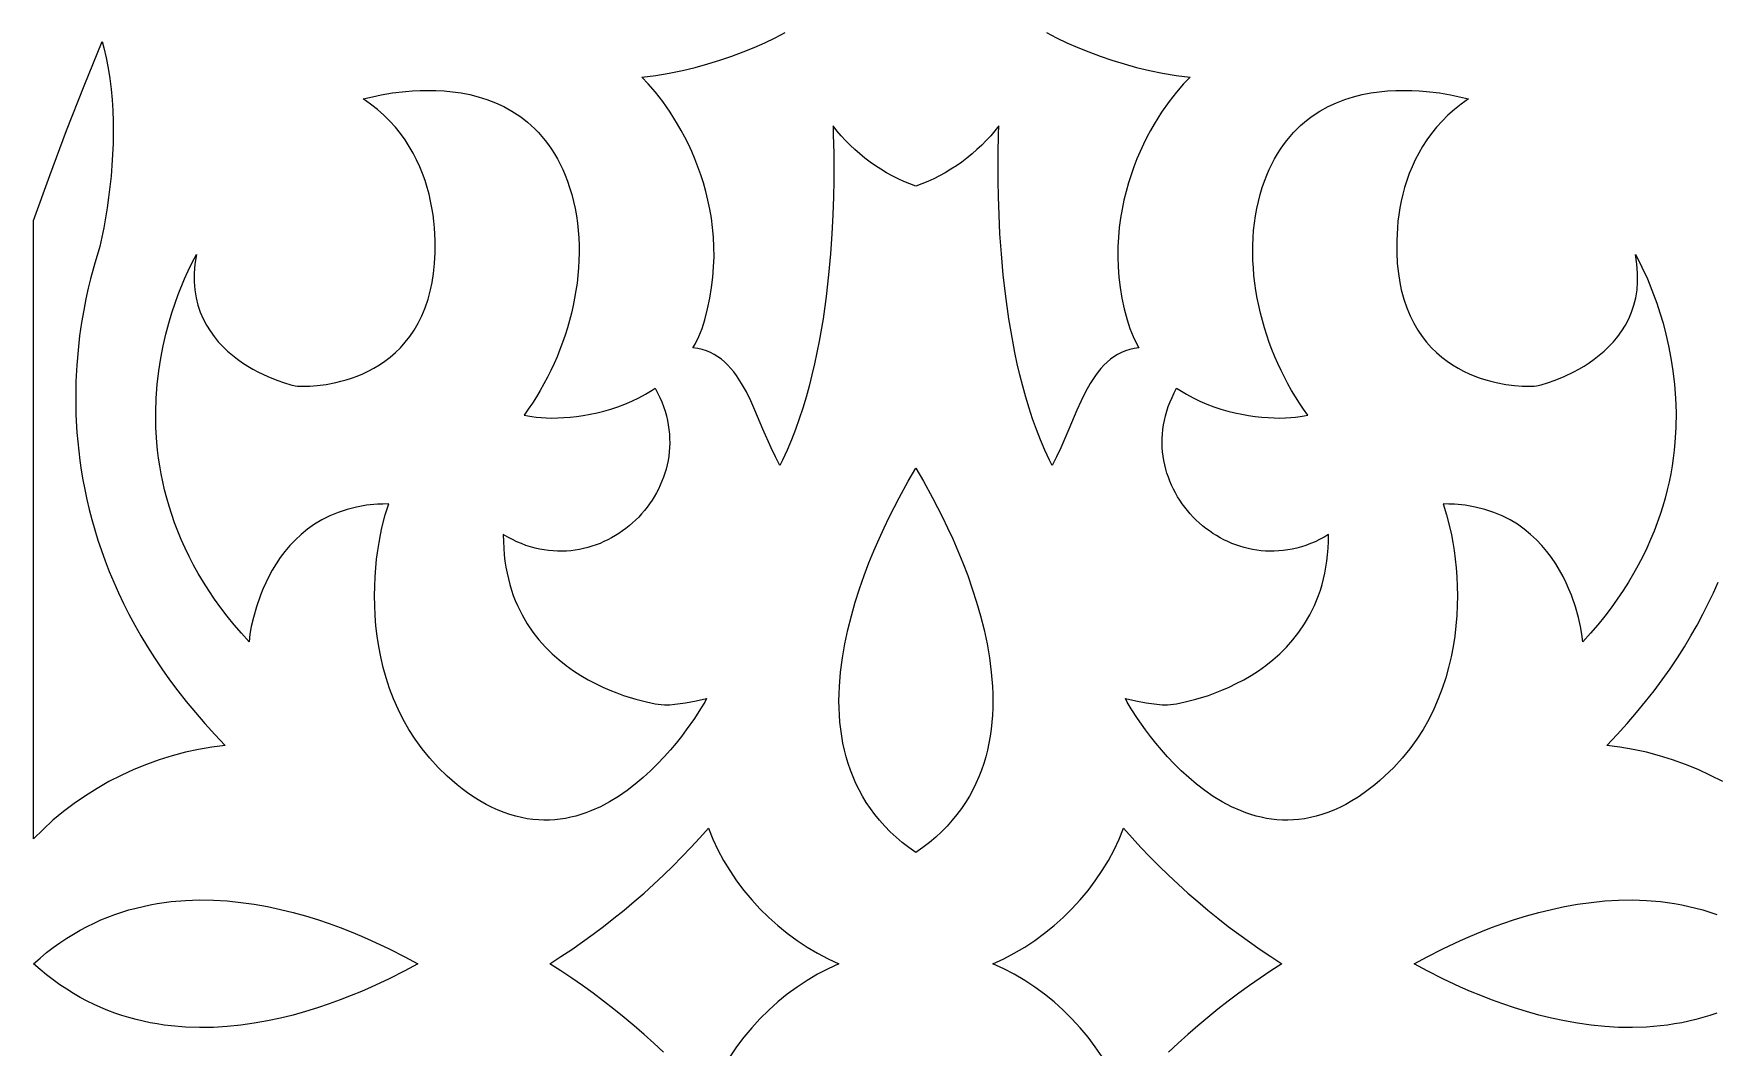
# Model space of a CAD drawing. Extents: x -350 to 350, y -780 to 780.
# Drawn here: x -270 to -193.8, y 392.1 to 438.1 of the extents above; entities that cross this region are included whole.
import ezdxf

# ---------------------------------------------------------------- set-up
doc = ezdxf.new("R2010")
doc.units = 0
doc.layers.add('LAYER_1', color=18, linetype='CONTINUOUS')

msp = doc.modelspace()

# ---------------------------------------------------------------- linework, layer by layer
at = {"layer": 'LAYER_1'}
for points in [[(-266.814, 437.412), (-266.708, 436.962), (-266.619, 436.5), (-266.546, 436.029), (-266.488, 435.549), (-266.444, 435.062), (-266.415, 434.57), (-266.398, 434.074), (-266.395, 433.576), (-266.403, 433.078), (-266.422, 432.58), (-266.452, 432.085), (-266.492, 431.595), (-266.542, 431.11), (-266.6, 430.632), (-266.665, 430.164), (-266.738, 429.706), (-266.818, 429.26), (-266.994, 428.41), (-267.072, 428.148), (-267.222, 427.655), (-267.417, 426.948), (-267.522, 426.519), (-267.628, 426.043), (-267.731, 425.522), (-267.828, 424.958), (-267.915, 424.353), (-267.988, 423.709), (-268.045, 423.027), (-268.082, 422.311), (-268.095, 421.562), (-268.081, 420.782), (-268.036, 419.973), (-267.957, 419.137), (-267.904, 418.71), (-267.841, 418.277), (-267.767, 417.838), (-267.683, 417.394), (-267.588, 416.945), (-267.481, 416.491), (-267.362, 416.032), (-267.23, 415.569), (-267.086, 415.102), (-266.929, 414.631), (-266.757, 414.156), (-266.572, 413.678), (-266.372, 413.197), (-266.156, 412.713), (-265.926, 412.226), (-265.679, 411.738), (-265.416, 411.247), (-265.136, 410.754), (-264.839, 410.26), (-264.524, 409.764), (-264.192, 409.268), (-263.84, 408.771), (-263.47, 408.273), (-263.08, 407.775), (-262.67, 407.277), (-262.241, 406.779), (-261.79, 406.281), (-261.318, 405.785), (-261.92, 405.714), (-262.521, 405.613), (-263.12, 405.483), (-263.715, 405.326), (-264.306, 405.142), (-264.89, 404.931), (-265.466, 404.695), (-266.031, 404.435), (-266.585, 404.15), (-267.126, 403.843), (-267.652, 403.513), (-268.161, 403.161), (-268.653, 402.789), (-269.124, 402.397), (-269.575, 401.986), (-270.002, 401.556), (-270.002, 429.585), (-269.266, 431.632), (-268.504, 433.668), (-267.714, 435.693), (-266.897, 437.707)], [(-251.761, 435.483), (-251.386, 435.462), (-251.005, 435.425), (-250.619, 435.37), (-250.23, 435.294), (-249.841, 435.197), (-249.453, 435.076), (-249.068, 434.929), (-248.69, 434.754), (-248.32, 434.551), (-247.96, 434.315), (-247.784, 434.186), (-247.612, 434.047), (-247.443, 433.9), (-247.279, 433.744), (-247.118, 433.579), (-246.962, 433.404), (-246.811, 433.22), (-246.664, 433.026), (-246.523, 432.821), (-246.387, 432.606), (-246.257, 432.381), (-246.133, 432.145), (-246.016, 431.897), (-245.905, 431.639), (-245.8, 431.369), (-245.703, 431.087), (-245.608, 430.772), (-245.525, 430.452), (-245.454, 430.129), (-245.395, 429.801), (-245.348, 429.471), (-245.312, 429.137), (-245.288, 428.801), (-245.274, 428.463), (-245.272, 428.123), (-245.28, 427.782), (-245.299, 427.44), (-245.328, 427.098), (-245.367, 426.755), (-245.416, 426.413), (-245.475, 426.072), (-245.544, 425.731), (-245.621, 425.393), (-245.708, 425.056), (-245.804, 424.721), (-245.908, 424.39), (-246.021, 424.061), (-246.142, 423.736), (-246.272, 423.415), (-246.409, 423.099), (-246.554, 422.787), (-246.707, 422.48), (-246.866, 422.179), (-247.033, 421.884), (-247.207, 421.595), (-247.388, 421.313), (-247.575, 421.038), (-247.769, 420.771), (-247.604, 420.732), (-247.42, 420.699), (-247.216, 420.672), (-246.995, 420.652), (-246.758, 420.64), (-246.507, 420.635), (-246.242, 420.639), (-245.966, 420.652), (-245.68, 420.675), (-245.384, 420.707), (-245.082, 420.751), (-244.773, 420.805), (-244.46, 420.871), (-244.144, 420.95), (-243.827, 421.042), (-243.509, 421.147), (-243.192, 421.265), (-242.878, 421.399), (-242.568, 421.547), (-242.264, 421.711), (-241.967, 421.891), (-241.823, 421.99), (-241.712, 421.781), (-241.612, 421.572), (-241.522, 421.363), (-241.444, 421.154), (-241.375, 420.945), (-241.316, 420.736), (-241.267, 420.527), (-241.228, 420.32), (-241.199, 420.113), (-241.179, 419.907), (-241.167, 419.703), (-241.165, 419.5), (-241.172, 419.298), (-241.187, 419.098), (-241.21, 418.9), (-241.242, 418.705), (-241.282, 418.511), (-241.329, 418.32), (-241.384, 418.132), (-241.447, 417.946), (-241.516, 417.764), (-241.593, 417.585), (-241.677, 417.409), (-241.767, 417.237), (-241.864, 417.068), (-241.967, 416.904), (-242.077, 416.743), (-242.192, 416.587), (-242.313, 416.435), (-242.439, 416.288), (-242.571, 416.146), (-242.708, 416.009), (-242.85, 415.877), (-242.997, 415.75), (-243.149, 415.629), (-243.305, 415.514), (-243.465, 415.404), (-243.629, 415.301), (-243.797, 415.204), (-243.969, 415.113), (-244.144, 415.029), (-244.323, 414.952), (-244.504, 414.882), (-244.689, 414.819), (-244.876, 414.764), (-245.066, 414.716), (-245.259, 414.676), (-245.453, 414.643), (-245.65, 414.619), (-245.848, 414.603), (-246.048, 414.595), (-246.249, 414.596), (-246.452, 414.606), (-246.655, 414.625), (-246.86, 414.653), (-247.065, 414.691), (-247.27, 414.738), (-247.476, 414.794), (-247.682, 414.861), (-247.888, 414.938), (-248.094, 415.025), (-248.299, 415.122), (-248.504, 415.23), (-248.708, 415.349), (-248.704, 415.037), (-248.689, 414.734), (-248.665, 414.439), (-248.632, 414.152), (-248.59, 413.873), (-248.539, 413.602), (-248.48, 413.339), (-248.413, 413.083), (-248.338, 412.835), (-248.255, 412.594), (-248.166, 412.361), (-248.07, 412.135), (-247.858, 411.704), (-247.623, 411.301), (-247.367, 410.924), (-247.092, 410.573), (-246.801, 410.247), (-246.497, 409.945), (-246.182, 409.667), (-245.858, 409.411), (-245.528, 409.176), (-245.195, 408.962), (-244.861, 408.767), (-244.528, 408.592), (-244.199, 408.434), (-243.876, 408.294), (-243.562, 408.17), (-243.259, 408.061), (-242.698, 407.886), (-242.213, 407.763), (-241.822, 407.683), (-241.547, 407.641), (-241.406, 407.629), (-241.165, 407.638), (-240.925, 407.657), (-240.446, 407.722), (-239.97, 407.811), (-239.497, 407.913), (-239.579, 407.759), (-239.762, 407.451), (-240.042, 407.019), (-240.414, 406.492), (-240.633, 406.202), (-240.873, 405.9), (-241.133, 405.589), (-241.414, 405.273), (-241.714, 404.956), (-242.032, 404.641), (-242.37, 404.332), (-242.724, 404.034), (-243.096, 403.749), (-243.484, 403.481), (-243.889, 403.234), (-244.308, 403.012), (-244.743, 402.819), (-244.965, 402.734), (-245.191, 402.658), (-245.42, 402.591), (-245.653, 402.533), (-245.889, 402.485), (-246.128, 402.448), (-246.37, 402.421), (-246.616, 402.406), (-246.864, 402.403), (-247.115, 402.412), (-247.369, 402.433), (-247.625, 402.468), (-247.885, 402.516), (-248.146, 402.579), (-248.411, 402.656), (-248.677, 402.748), (-248.947, 402.856), (-249.218, 402.98), (-249.492, 403.12), (-249.768, 403.277), (-250.045, 403.452), (-250.325, 403.644), (-250.57, 403.826), (-250.807, 404.011), (-251.034, 404.201), (-251.252, 404.395), (-251.664, 404.794), (-252.043, 405.208), (-252.39, 405.634), (-252.706, 406.071), (-252.992, 406.517), (-253.25, 406.973), (-253.481, 407.435), (-253.685, 407.902), (-253.865, 408.374), (-254.021, 408.849), (-254.154, 409.325), (-254.265, 409.8), (-254.356, 410.275), (-254.428, 410.746), (-254.482, 411.213), (-254.519, 411.674), (-254.54, 412.128), (-254.547, 412.574), (-254.54, 413.009), (-254.521, 413.433), (-254.491, 413.845), (-254.45, 414.242), (-254.401, 414.623), (-254.344, 414.988), (-254.281, 415.334), (-254.212, 415.66), (-254.062, 416.247), (-253.905, 416.738), (-254.166, 416.735), (-254.419, 416.724), (-254.904, 416.676), (-255.362, 416.598), (-255.794, 416.49), (-256.199, 416.356), (-256.58, 416.198), (-256.937, 416.017), (-257.27, 415.816), (-257.58, 415.596), (-257.868, 415.361), (-258.136, 415.112), (-258.382, 414.851), (-258.61, 414.581), (-258.818, 414.304), (-259.009, 414.021), (-259.182, 413.735), (-259.338, 413.448), (-259.479, 413.162), (-259.605, 412.88), (-259.717, 412.603), (-259.902, 412.074), (-260.039, 411.593), (-260.135, 411.176), (-260.196, 410.842), (-260.237, 410.487), (-260.585, 410.873), (-260.915, 411.26), (-261.227, 411.647), (-261.522, 412.035), (-261.8, 412.423), (-262.062, 412.81), (-262.307, 413.197), (-262.537, 413.584), (-262.752, 413.969), (-262.952, 414.354), (-263.138, 414.738), (-263.309, 415.12), (-263.467, 415.5), (-263.612, 415.879), (-263.743, 416.256), (-263.863, 416.631), (-263.97, 417.003), (-264.065, 417.372), (-264.149, 417.739), (-264.223, 418.103), (-264.285, 418.464), (-264.338, 418.821), (-264.381, 419.174), (-264.414, 419.524), (-264.455, 420.211), (-264.463, 420.88), (-264.442, 421.53), (-264.394, 422.159), (-264.324, 422.766), (-264.233, 423.348), (-264.125, 423.904), (-264.004, 424.433), (-263.872, 424.932), (-263.733, 425.401), (-263.589, 425.838), (-263.445, 426.24), (-263.165, 426.937), (-262.918, 427.479), (-262.73, 427.851), (-262.625, 428.043), (-262.691, 427.613), (-262.722, 427.203), (-262.722, 426.812), (-262.692, 426.44), (-262.635, 426.087), (-262.552, 425.751), (-262.445, 425.433), (-262.317, 425.133), (-262.169, 424.849), (-262.004, 424.581), (-261.823, 424.33), (-261.628, 424.094), (-261.422, 423.874), (-261.207, 423.669), (-260.984, 423.478), (-260.756, 423.301), (-260.525, 423.138), (-260.292, 422.988), (-260.06, 422.851), (-259.831, 422.727), (-259.389, 422.515), (-258.983, 422.348), (-258.628, 422.224), (-258.341, 422.139), (-258.138, 422.09), (-258.035, 422.074), (-257.749, 422.073), (-257.48, 422.083), (-257.142, 422.11), (-256.746, 422.161), (-256.306, 422.244), (-256.072, 422.3), (-255.832, 422.367), (-255.586, 422.445), (-255.336, 422.535), (-255.084, 422.639), (-254.831, 422.758), (-254.578, 422.892), (-254.327, 423.042), (-254.08, 423.209), (-253.838, 423.394), (-253.601, 423.598), (-253.373, 423.822), (-253.154, 424.067), (-252.946, 424.334), (-252.75, 424.623), (-252.568, 424.936), (-252.401, 425.274), (-252.251, 425.637), (-252.118, 426.026), (-252.006, 426.443), (-251.936, 426.783), (-251.874, 427.184), (-251.827, 427.64), (-251.8, 428.142), (-251.798, 428.683), (-251.827, 429.256), (-251.855, 429.552), (-251.893, 429.853), (-251.942, 430.159), (-252.002, 430.467), (-252.074, 430.778), (-252.158, 431.091), (-252.256, 431.404), (-252.368, 431.717), (-252.494, 432.028), (-252.637, 432.338), (-252.795, 432.644), (-252.97, 432.946), (-253.162, 433.242), (-253.373, 433.534), (-253.603, 433.818), (-253.852, 434.094), (-254.122, 434.362), (-254.413, 434.62), (-254.725, 434.867), (-255.06, 435.103), (-254.645, 435.203), (-254.244, 435.286), (-253.739, 435.37), (-253.145, 435.441), (-252.82, 435.466), (-252.48, 435.483), (-252.126, 435.49)], [(-207.525, 435.483), (-207.185, 435.466), (-206.86, 435.441), (-206.266, 435.37), (-205.76, 435.286), (-205.36, 435.203), (-204.944, 435.103), (-205.279, 434.867), (-205.592, 434.62), (-205.882, 434.362), (-206.152, 434.094), (-206.401, 433.818), (-206.631, 433.534), (-206.842, 433.242), (-207.035, 432.946), (-207.21, 432.644), (-207.368, 432.338), (-207.51, 432.028), (-207.637, 431.717), (-207.748, 431.404), (-207.846, 431.091), (-207.931, 430.778), (-208.002, 430.467), (-208.062, 430.159), (-208.111, 429.853), (-208.149, 429.552), (-208.177, 429.256), (-208.207, 428.683), (-208.205, 428.142), (-208.178, 427.64), (-208.13, 427.184), (-208.069, 426.783), (-207.998, 426.443), (-207.886, 426.026), (-207.754, 425.637), (-207.603, 425.274), (-207.436, 424.936), (-207.254, 424.623), (-207.058, 424.334), (-206.85, 424.067), (-206.631, 423.822), (-206.403, 423.598), (-206.167, 423.394), (-205.924, 423.209), (-205.677, 423.042), (-205.426, 422.892), (-205.173, 422.758), (-204.92, 422.639), (-204.668, 422.535), (-204.418, 422.445), (-204.172, 422.367), (-203.932, 422.3), (-203.698, 422.244), (-203.258, 422.161), (-202.863, 422.11), (-202.524, 422.083), (-202.255, 422.073), (-201.969, 422.074), (-201.867, 422.09), (-201.664, 422.139), (-201.377, 422.224), (-201.022, 422.348), (-200.615, 422.515), (-200.173, 422.727), (-199.944, 422.851), (-199.712, 422.988), (-199.479, 423.138), (-199.248, 423.301), (-199.02, 423.478), (-198.797, 423.669), (-198.582, 423.874), (-198.376, 424.094), (-198.182, 424.33), (-198.001, 424.581), (-197.835, 424.849), (-197.687, 425.133), (-197.559, 425.433), (-197.452, 425.751), (-197.369, 426.087), (-197.312, 426.44), (-197.282, 426.812), (-197.282, 427.203), (-197.314, 427.613), (-197.379, 428.043), (-197.275, 427.851), (-197.087, 427.479), (-196.84, 426.937), (-196.56, 426.24), (-196.415, 425.838), (-196.272, 425.401), (-196.132, 424.932), (-196, 424.433), (-195.879, 423.904), (-195.771, 423.348), (-195.681, 422.766), (-195.61, 422.159), (-195.562, 421.53), (-195.541, 420.88), (-195.549, 420.211), (-195.59, 419.524), (-195.624, 419.174), (-195.666, 418.821), (-195.719, 418.464), (-195.782, 418.103), (-195.855, 417.739), (-195.939, 417.372), (-196.035, 417.003), (-196.142, 416.631), (-196.261, 416.256), (-196.393, 415.879), (-196.537, 415.5), (-196.695, 415.12), (-196.867, 414.738), (-197.052, 414.354), (-197.252, 413.969), (-197.467, 413.584), (-197.697, 413.197), (-197.943, 412.81), (-198.204, 412.423), (-198.483, 412.035), (-198.777, 411.647), (-199.09, 411.26), (-199.419, 410.873), (-199.767, 410.487), (-199.809, 410.842), (-199.87, 411.176), (-199.966, 411.593), (-200.103, 412.074), (-200.287, 412.603), (-200.399, 412.88), (-200.525, 413.162), (-200.666, 413.448), (-200.823, 413.735), (-200.996, 414.021), (-201.186, 414.304), (-201.395, 414.581), (-201.622, 414.851), (-201.869, 415.112), (-202.136, 415.361), (-202.424, 415.596), (-202.735, 415.816), (-203.068, 416.017), (-203.424, 416.198), (-203.805, 416.356), (-204.211, 416.49), (-204.642, 416.598), (-205.1, 416.676), (-205.586, 416.724), (-205.839, 416.735), (-206.099, 416.738), (-205.942, 416.247), (-205.793, 415.66), (-205.724, 415.334), (-205.66, 414.988), (-205.603, 414.623), (-205.554, 414.242), (-205.514, 413.845), (-205.483, 413.433), (-205.464, 413.009), (-205.457, 412.574), (-205.464, 412.128), (-205.485, 411.674), (-205.522, 411.213), (-205.576, 410.746), (-205.648, 410.275), (-205.739, 409.8), (-205.851, 409.325), (-205.984, 408.849), (-206.14, 408.374), (-206.319, 407.902), (-206.524, 407.435), (-206.754, 406.973), (-207.012, 406.517), (-207.299, 406.071), (-207.615, 405.634), (-207.962, 405.208), (-208.34, 404.794), (-208.752, 404.395), (-208.971, 404.201), (-209.198, 404.011), (-209.434, 403.826), (-209.679, 403.644), (-209.959, 403.452), (-210.237, 403.277), (-210.513, 403.12), (-210.786, 402.98), (-211.058, 402.856), (-211.327, 402.748), (-211.594, 402.656), (-211.858, 402.579), (-212.12, 402.516), (-212.379, 402.468), (-212.636, 402.433), (-212.89, 402.412), (-213.141, 402.403), (-213.389, 402.406), (-213.634, 402.421), (-213.876, 402.448), (-214.115, 402.485), (-214.351, 402.533), (-214.584, 402.591), (-214.813, 402.658), (-215.039, 402.734), (-215.262, 402.819), (-215.696, 403.012), (-216.116, 403.234), (-216.52, 403.481), (-216.908, 403.749), (-217.28, 404.034), (-217.635, 404.332), (-217.972, 404.641), (-218.291, 404.956), (-218.591, 405.273), (-218.871, 405.589), (-219.132, 405.9), (-219.372, 406.202), (-219.591, 406.492), (-219.962, 407.019), (-220.242, 407.451), (-220.425, 407.759), (-220.507, 407.913), (-220.034, 407.811), (-219.558, 407.722), (-219.079, 407.657), (-218.839, 407.638), (-218.598, 407.629), (-218.458, 407.641), (-218.182, 407.683), (-217.792, 407.763), (-217.306, 407.886), (-216.745, 408.061), (-216.442, 408.17), (-216.129, 408.294), (-215.806, 408.434), (-215.477, 408.592), (-215.144, 408.767), (-214.809, 408.962), (-214.476, 409.176), (-214.146, 409.411), (-213.822, 409.667), (-213.507, 409.945), (-213.203, 410.247), (-212.912, 410.573), (-212.638, 410.924), (-212.382, 411.301), (-212.146, 411.704), (-211.935, 412.135), (-211.838, 412.361), (-211.749, 412.594), (-211.667, 412.835), (-211.592, 413.083), (-211.524, 413.339), (-211.465, 413.602), (-211.414, 413.873), (-211.372, 414.152), (-211.339, 414.439), (-211.315, 414.734), (-211.301, 415.037), (-211.296, 415.349), (-211.5, 415.23), (-211.705, 415.122), (-211.91, 415.025), (-212.116, 414.938), (-212.322, 414.861), (-212.528, 414.794), (-212.734, 414.738), (-212.94, 414.691), (-213.145, 414.653), (-213.349, 414.625), (-213.553, 414.606), (-213.755, 414.596), (-213.957, 414.595), (-214.157, 414.603), (-214.355, 414.619), (-214.551, 414.643), (-214.746, 414.676), (-214.938, 414.716), (-215.128, 414.764), (-215.315, 414.819), (-215.5, 414.882), (-215.682, 414.952), (-215.86, 415.029), (-216.036, 415.113), (-216.207, 415.204), (-216.375, 415.301), (-216.54, 415.404), (-216.7, 415.514), (-216.856, 415.629), (-217.007, 415.75), (-217.154, 415.877), (-217.296, 416.009), (-217.433, 416.146), (-217.565, 416.288), (-217.692, 416.435), (-217.813, 416.587), (-217.928, 416.743), (-218.037, 416.904), (-218.14, 417.068), (-218.237, 417.237), (-218.327, 417.409), (-218.411, 417.585), (-218.488, 417.764), (-218.558, 417.946), (-218.62, 418.132), (-218.675, 418.32), (-218.723, 418.511), (-218.762, 418.705), (-218.794, 418.9), (-218.817, 419.098), (-218.833, 419.298), (-218.839, 419.5), (-218.837, 419.703), (-218.826, 419.907), (-218.806, 420.113), (-218.776, 420.32), (-218.737, 420.527), (-218.688, 420.736), (-218.63, 420.945), (-218.561, 421.154), (-218.482, 421.363), (-218.393, 421.572), (-218.293, 421.781), (-218.182, 421.99), (-218.037, 421.891), (-217.74, 421.711), (-217.436, 421.547), (-217.126, 421.399), (-216.812, 421.265), (-216.496, 421.147), (-216.178, 421.042), (-215.86, 420.95), (-215.544, 420.871), (-215.231, 420.805), (-214.923, 420.751), (-214.62, 420.707), (-214.325, 420.675), (-214.038, 420.652), (-213.762, 420.639), (-213.498, 420.635), (-213.246, 420.64), (-213.009, 420.652), (-212.788, 420.672), (-212.585, 420.699), (-212.4, 420.732), (-212.236, 420.771), (-212.429, 421.038), (-212.617, 421.313), (-212.797, 421.595), (-212.971, 421.884), (-213.138, 422.179), (-213.298, 422.48), (-213.45, 422.787), (-213.595, 423.099), (-213.733, 423.415), (-213.862, 423.736), (-213.983, 424.061), (-214.096, 424.39), (-214.201, 424.721), (-214.296, 425.056), (-214.383, 425.393), (-214.461, 425.731), (-214.529, 426.072), (-214.588, 426.413), (-214.637, 426.755), (-214.676, 427.098), (-214.705, 427.44), (-214.724, 427.782), (-214.733, 428.123), (-214.73, 428.463), (-214.717, 428.801), (-214.692, 429.137), (-214.657, 429.471), (-214.609, 429.801), (-214.55, 430.129), (-214.479, 430.452), (-214.396, 430.772), (-214.301, 431.087), (-214.204, 431.369), (-214.1, 431.639), (-213.989, 431.897), (-213.871, 432.145), (-213.747, 432.381), (-213.617, 432.606), (-213.481, 432.821), (-213.34, 433.026), (-213.194, 433.22), (-213.042, 433.404), (-212.886, 433.579), (-212.726, 433.744), (-212.561, 433.9), (-212.392, 434.047), (-212.22, 434.186), (-212.045, 434.315), (-211.684, 434.551), (-211.314, 434.754), (-210.936, 434.929), (-210.552, 435.076), (-210.164, 435.197), (-209.774, 435.294), (-209.386, 435.37), (-208.999, 435.425), (-208.618, 435.462), (-208.244, 435.483), (-207.879, 435.49)], [(-229.654, 417.768), (-229.245, 417.023), (-228.796, 416.145), (-228.564, 415.661), (-228.331, 415.152), (-228.1, 414.618), (-227.874, 414.063), (-227.655, 413.488), (-227.447, 412.896), (-227.253, 412.289), (-227.075, 411.67), (-226.916, 411.039), (-226.78, 410.401), (-226.668, 409.757), (-226.585, 409.109), (-226.533, 408.46), (-226.52, 408.136), (-226.515, 407.812), (-226.519, 407.489), (-226.533, 407.167), (-226.557, 406.846), (-226.592, 406.527), (-226.637, 406.21), (-226.693, 405.895), (-226.76, 405.583), (-226.839, 405.274), (-226.93, 404.967), (-227.034, 404.664), (-227.151, 404.365), (-227.281, 404.069), (-227.424, 403.778), (-227.581, 403.491), (-227.753, 403.209), (-227.939, 402.932), (-228.141, 402.661), (-228.357, 402.395), (-228.59, 402.135), (-228.839, 401.881), (-229.104, 401.633), (-229.386, 401.393), (-229.685, 401.159), (-230.002, 400.933), (-230.319, 401.159), (-230.619, 401.393), (-230.901, 401.633), (-231.166, 401.881), (-231.414, 402.135), (-231.647, 402.395), (-231.864, 402.661), (-232.065, 402.932), (-232.251, 403.209), (-232.423, 403.491), (-232.58, 403.778), (-232.724, 404.069), (-232.854, 404.365), (-232.97, 404.664), (-233.074, 404.967), (-233.165, 405.274), (-233.244, 405.583), (-233.312, 405.895), (-233.368, 406.21), (-233.413, 406.527), (-233.447, 406.846), (-233.471, 407.167), (-233.485, 407.489), (-233.49, 407.812), (-233.485, 408.136), (-233.471, 408.46), (-233.419, 409.109), (-233.336, 409.757), (-233.225, 410.401), (-233.088, 411.039), (-232.93, 411.67), (-232.752, 412.289), (-232.557, 412.896), (-232.349, 413.488), (-232.131, 414.063), (-231.904, 414.618), (-231.673, 415.152), (-231.44, 415.661), (-231.209, 416.145), (-230.76, 417.023), (-230.35, 417.768), (-230.002, 418.363)], [(-261.854, 398.776), (-261.229, 398.739), (-260.611, 398.677), (-260.002, 398.591), (-259.403, 398.485), (-258.815, 398.359), (-258.241, 398.217), (-257.68, 398.061), (-257.136, 397.893), (-256.608, 397.715), (-256.099, 397.529), (-255.61, 397.339), (-255.143, 397.145), (-254.698, 396.95), (-253.882, 396.568), (-253.174, 396.211), (-252.586, 395.892), (-253.174, 395.574), (-253.882, 395.216), (-254.698, 394.834), (-255.143, 394.64), (-255.61, 394.446), (-256.099, 394.255), (-256.608, 394.07), (-257.136, 393.892), (-257.68, 393.724), (-258.241, 393.567), (-258.815, 393.425), (-259.403, 393.3), (-260.002, 393.193), (-260.611, 393.108), (-261.229, 393.045), (-261.854, 393.009), (-262.485, 393), (-263.121, 393.021), (-263.759, 393.075), (-264.079, 393.115), (-264.399, 393.163), (-264.719, 393.221), (-265.04, 393.288), (-265.359, 393.366), (-265.679, 393.453), (-265.998, 393.55), (-266.315, 393.659), (-266.632, 393.778), (-266.948, 393.908), (-267.263, 394.05), (-267.575, 394.203), (-267.887, 394.369), (-268.196, 394.547), (-268.503, 394.738), (-268.808, 394.941), (-269.111, 395.158), (-269.411, 395.388), (-269.708, 395.632), (-270.002, 395.892), (-270.002, 395.892), (-269.708, 396.153), (-269.411, 396.397), (-269.111, 396.627), (-268.808, 396.844), (-268.503, 397.047), (-268.196, 397.238), (-267.887, 397.416), (-267.575, 397.581), (-267.263, 397.735), (-266.948, 397.877), (-266.632, 398.007), (-266.315, 398.126), (-265.998, 398.234), (-265.679, 398.332), (-265.359, 398.419), (-265.04, 398.496), (-264.719, 398.564), (-264.399, 398.621), (-264.079, 398.67), (-263.759, 398.71), (-263.121, 398.763), (-262.485, 398.785)]]:
    msp.add_lwpolyline(points, close=True, dxfattribs=at)
for points in [[(-224.077, 438.105), (-223.623, 437.872), (-223.154, 437.648), (-222.669, 437.433), (-222.167, 437.229), (-221.65, 437.036), (-221.117, 436.855), (-220.567, 436.687), (-220.002, 436.533), (-219.419, 436.395), (-218.821, 436.273), (-218.206, 436.168), (-217.574, 436.081), (-217.87, 435.778), (-218.189, 435.412), (-218.522, 434.985), (-218.862, 434.499), (-219.2, 433.958), (-219.366, 433.668), (-219.529, 433.365), (-219.686, 433.049), (-219.838, 432.72), (-219.984, 432.38), (-220.122, 432.028), (-220.251, 431.665), (-220.37, 431.291), (-220.478, 430.907), (-220.575, 430.512), (-220.659, 430.107), (-220.729, 429.693), (-220.783, 429.269), (-220.822, 428.837), (-220.844, 428.396), (-220.848, 427.946), (-220.833, 427.489), (-220.797, 427.023), (-220.741, 426.551), (-220.662, 426.072), (-220.56, 425.586), (-220.433, 425.093), (-220.308, 424.7), (-220.16, 424.328), (-219.991, 423.978), (-219.896, 423.814), (-220.109, 423.784), (-220.311, 423.739), (-220.504, 423.678), (-220.687, 423.602), (-220.861, 423.513), (-221.027, 423.41), (-221.184, 423.296), (-221.334, 423.169), (-221.477, 423.031), (-221.613, 422.883), (-221.743, 422.726), (-221.867, 422.559), (-222.099, 422.203), (-222.314, 421.82), (-222.515, 421.416), (-222.705, 420.997), (-223.069, 420.135), (-223.435, 419.282), (-223.628, 418.872), (-223.832, 418.482), (-223.952, 418.721), (-224.161, 419.174), (-224.357, 419.639), (-224.54, 420.113), (-224.712, 420.596), (-224.873, 421.086), (-225.022, 421.583), (-225.16, 422.084), (-225.289, 422.589), (-225.407, 423.098), (-225.516, 423.607), (-225.616, 424.117), (-225.789, 425.134), (-225.93, 426.138), (-226.043, 427.122), (-226.129, 428.074), (-226.192, 428.987), (-226.236, 429.85), (-226.263, 430.655), (-226.277, 431.393), (-226.28, 432.053), (-226.275, 432.628), (-226.256, 433.482), (-226.243, 433.88), (-226.424, 433.651), (-226.613, 433.429), (-226.812, 433.212), (-227.019, 433.003), (-227.235, 432.801), (-227.458, 432.606), (-227.688, 432.419), (-227.924, 432.24), (-228.167, 432.07), (-228.416, 431.909), (-228.67, 431.757), (-228.929, 431.614), (-229.192, 431.482), (-229.459, 431.36), (-229.729, 431.248), (-230.002, 431.147), (-230.276, 431.248), (-230.546, 431.36), (-230.813, 431.482), (-231.076, 431.614), (-231.334, 431.757), (-231.588, 431.909), (-231.837, 432.07), (-232.08, 432.24), (-232.317, 432.419), (-232.547, 432.606), (-232.77, 432.801), (-232.985, 433.003), (-233.192, 433.212), (-233.391, 433.429), (-233.581, 433.651), (-233.761, 433.88), (-233.749, 433.482), (-233.729, 432.628), (-233.725, 432.053), (-233.728, 431.393), (-233.741, 430.655), (-233.768, 429.85), (-233.812, 428.987), (-233.875, 428.074), (-233.962, 427.122), (-234.074, 426.138), (-234.215, 425.134), (-234.389, 424.117), (-234.488, 423.607), (-234.597, 423.098), (-234.716, 422.589), (-234.844, 422.084), (-234.983, 421.583), (-235.132, 421.086), (-235.292, 420.596), (-235.464, 420.113), (-235.648, 419.639), (-235.844, 419.174), (-236.052, 418.721), (-236.172, 418.482), (-236.376, 418.872), (-236.569, 419.282), (-236.936, 420.135), (-237.299, 420.997), (-237.49, 421.416), (-237.69, 421.82), (-237.905, 422.203), (-238.138, 422.559), (-238.262, 422.726), (-238.391, 422.883), (-238.527, 423.031), (-238.67, 423.169), (-238.82, 423.296), (-238.978, 423.41), (-239.143, 423.513), (-239.317, 423.602), (-239.501, 423.678), (-239.693, 423.739), (-239.896, 423.784), (-240.109, 423.814), (-240.014, 423.978), (-239.844, 424.328), (-239.696, 424.7), (-239.571, 425.093), (-239.445, 425.586), (-239.343, 426.072), (-239.264, 426.551), (-239.207, 427.023), (-239.172, 427.489), (-239.156, 427.946), (-239.16, 428.396), (-239.182, 428.837), (-239.221, 429.269), (-239.276, 429.693), (-239.346, 430.107), (-239.429, 430.512), (-239.526, 430.907), (-239.634, 431.291), (-239.754, 431.665), (-239.883, 432.028), (-240.02, 432.38), (-240.166, 432.72), (-240.318, 433.049), (-240.476, 433.365), (-240.638, 433.668), (-240.804, 433.958), (-241.142, 434.499), (-241.482, 434.985), (-241.816, 435.412), (-242.135, 435.778), (-242.43, 436.081), (-241.799, 436.168), (-241.183, 436.273), (-240.585, 436.395), (-240.003, 436.533), (-239.437, 436.687), (-238.888, 436.855), (-238.354, 437.036), (-237.837, 437.229), (-237.336, 437.433), (-236.85, 437.648), (-236.381, 437.872), (-235.927, 438.105)], [(-193.419, 404.15), (-193.973, 404.435), (-194.539, 404.695), (-195.114, 404.931), (-195.698, 405.142), (-196.289, 405.326), (-196.885, 405.483), (-197.484, 405.613), (-198.085, 405.714), (-198.686, 405.785), (-198.214, 406.281), (-197.764, 406.779), (-197.334, 407.277), (-196.924, 407.775), (-196.535, 408.273), (-196.164, 408.771), (-195.813, 409.268), (-195.48, 409.764), (-195.165, 410.26), (-194.868, 410.754), (-194.588, 411.247), (-194.325, 411.738), (-194.079, 412.226), (-193.848, 412.713), (-193.633, 413.197)], [(-241.453, 391.883), (-241.887, 392.288), (-242.328, 392.686), (-242.776, 393.076), (-243.231, 393.457), (-243.693, 393.831), (-244.162, 394.196), (-244.637, 394.552), (-245.119, 394.9), (-245.606, 395.239), (-246.099, 395.569), (-246.598, 395.892), (-246.099, 396.216), (-245.606, 396.546), (-245.119, 396.885), (-244.637, 397.232), (-244.162, 397.589), (-243.693, 397.954), (-243.231, 398.327), (-242.776, 398.709), (-242.328, 399.099), (-241.887, 399.497), (-241.453, 399.902), (-241.028, 400.315), (-240.61, 400.735), (-240.201, 401.163), (-239.8, 401.598), (-239.408, 402.04), (-239.211, 401.545), (-238.983, 401.058), (-238.727, 400.58), (-238.444, 400.113), (-238.136, 399.659), (-237.803, 399.218), (-237.449, 398.793), (-237.073, 398.384), (-236.678, 397.994), (-236.265, 397.623), (-235.835, 397.273), (-235.391, 396.947), (-234.933, 396.644), (-234.464, 396.367), (-233.984, 396.117), (-233.495, 395.892), (-233.984, 395.668), (-234.464, 395.418), (-234.933, 395.141), (-235.391, 394.838), (-235.835, 394.511), (-236.265, 394.162), (-236.678, 393.791), (-237.073, 393.401), (-237.449, 392.992), (-237.803, 392.567), (-238.136, 392.126), (-238.444, 391.672)], [(-221.56, 391.672), (-221.869, 392.126), (-222.201, 392.567), (-222.556, 392.992), (-222.932, 393.401), (-223.327, 393.791), (-223.74, 394.162), (-224.169, 394.511), (-224.613, 394.838), (-225.071, 395.141), (-225.541, 395.418), (-226.02, 395.668), (-226.509, 395.892), (-226.02, 396.117), (-225.541, 396.367), (-225.071, 396.644), (-224.613, 396.947), (-224.169, 397.273), (-223.74, 397.623), (-223.327, 397.994), (-222.932, 398.384), (-222.556, 398.793), (-222.201, 399.218), (-221.869, 399.659), (-221.56, 400.113), (-221.277, 400.58), (-221.021, 401.058), (-220.793, 401.545), (-220.596, 402.04), (-220.204, 401.598), (-219.803, 401.163), (-219.394, 400.735), (-218.977, 400.315), (-218.551, 399.902), (-218.118, 399.497), (-217.677, 399.099), (-217.229, 398.709), (-216.773, 398.327), (-216.311, 397.954), (-215.842, 397.589), (-215.367, 397.232), (-214.886, 396.885), (-214.398, 396.546), (-213.905, 396.216), (-213.407, 395.892), (-213.905, 395.569), (-214.398, 395.239), (-214.886, 394.9), (-215.367, 394.552), (-215.842, 394.196), (-216.311, 393.831), (-216.773, 393.457), (-217.229, 393.076), (-217.677, 392.686), (-218.118, 392.288), (-218.551, 391.883)], [(-193.689, 393.659), (-194.007, 393.55), (-194.326, 393.453), (-194.645, 393.366), (-194.965, 393.288), (-195.285, 393.221), (-195.605, 393.163), (-195.925, 393.115), (-196.245, 393.075), (-196.884, 393.021), (-197.519, 393), (-198.15, 393.009), (-198.775, 393.045), (-199.393, 393.108), (-200.003, 393.193), (-200.602, 393.3), (-201.189, 393.425), (-201.764, 393.567), (-202.324, 393.724), (-202.869, 393.892), (-203.396, 394.07), (-203.905, 394.255), (-204.394, 394.446), (-204.862, 394.64), (-205.307, 394.834), (-206.122, 395.216), (-206.83, 395.574), (-207.418, 395.892), (-206.83, 396.211), (-206.122, 396.568), (-205.307, 396.95), (-204.862, 397.145), (-204.394, 397.339), (-203.905, 397.529), (-203.396, 397.715), (-202.869, 397.893), (-202.324, 398.061), (-201.764, 398.217), (-201.189, 398.359), (-200.602, 398.485), (-200.003, 398.591), (-199.393, 398.677), (-198.775, 398.739), (-198.15, 398.776), (-197.519, 398.785), (-196.884, 398.763), (-196.245, 398.71), (-195.925, 398.67), (-195.605, 398.621), (-195.285, 398.564), (-194.965, 398.496), (-194.645, 398.419), (-194.326, 398.332), (-194.007, 398.234), (-193.689, 398.126)]]:
    msp.add_lwpolyline(points, dxfattribs=at)

doc.saveas('drawing.dxf')
